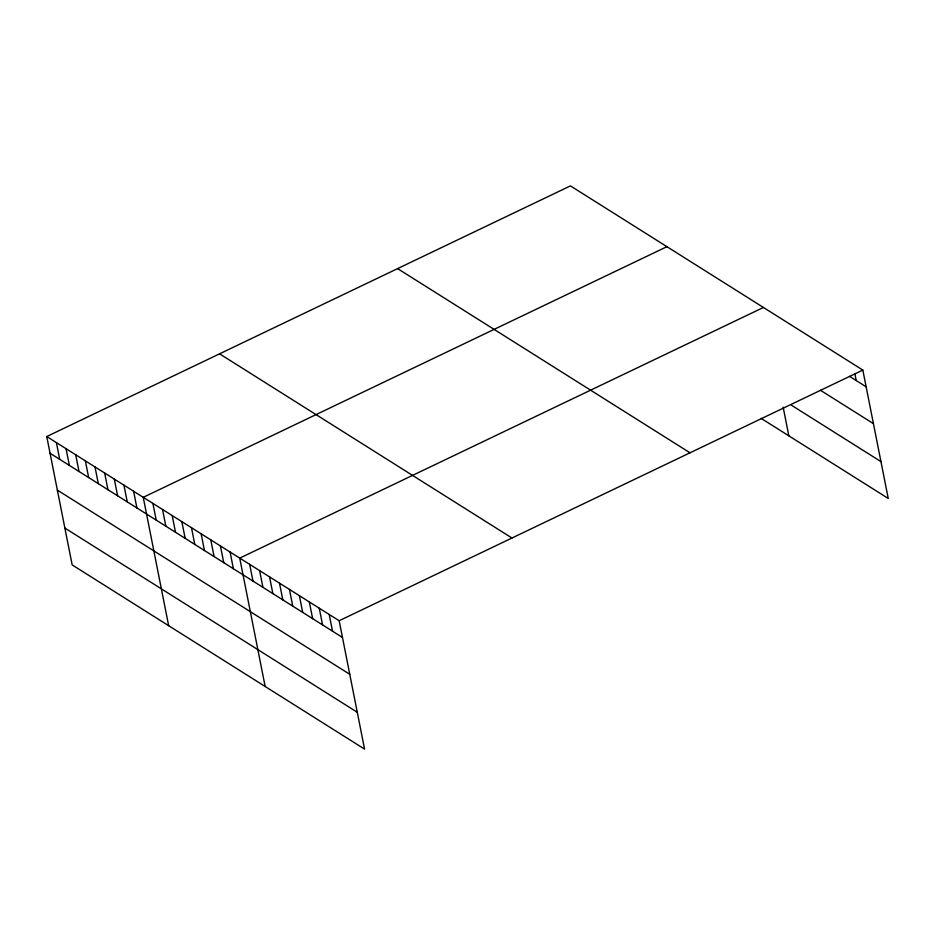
<?xml version="1.0" encoding="UTF-8"?>
<svg xmlns="http://www.w3.org/2000/svg" width="935" height="935" viewBox="0 0 935 935"><rect width="100%" height="100%" fill="white"/><g stroke="black" fill="none" stroke-linecap="round" stroke-linejoin="round"><path stroke-width="1.4" d="M46.75 436.54L339.16 620.735L364.568 749.11L72.17 564.915L46.75 436.54L570.432 185.89L862.83 370.085L888.25 498.46L761.09 418.354M666.924 246.676L143.242 497.326L168.662 625.702M763.416 307.463L239.734 558.113L265.154 686.477M339.16 620.735L862.83 370.085M849.576 376.361L866.137 386.798M820.416 390.246L873.442 423.649M791.478 405.241L880.957 461.609M397.609 268.602L690.018 452.809M219.561 353.827L511.971 538.022M50.058 453.253L342.467 637.448M57.351 490.104L349.76 674.299M64.877 528.065L357.275 712.26M854.824 373.568L856.203 380.533M783.156 407.169L788.836 435.827M329.214 614.482L332.521 631.183M319.267 608.217L322.575 624.931M309.333 601.953L312.641 618.666M299.387 595.688L302.695 612.402M289.441 589.424L292.748 606.137M279.507 583.159L282.814 599.873M269.56 576.907L272.868 593.608M259.626 570.642L262.934 587.344M249.68 564.378L252.988 581.091M230.092 552.036L233.399 568.749M220.438 545.958L223.745 562.671M210.784 539.881L214.103 556.594M201.142 533.803L204.449 550.505M191.488 527.726L194.796 544.427M181.846 521.636L185.153 538.35M172.192 515.559L175.499 532.272M162.538 509.481L165.846 526.195M152.896 503.404L156.203 520.117M133.6 491.249L136.907 507.962M123.946 485.171L127.253 501.885M114.292 479.094L117.6 495.807M104.65 473.017L107.957 489.73M94.996 466.939L98.304 483.64M85.342 460.861L88.661 477.563M75.7 454.772L79.007 471.485M66.046 448.695L69.354 465.408M56.404 442.617L59.711 459.33"/></g></svg>
